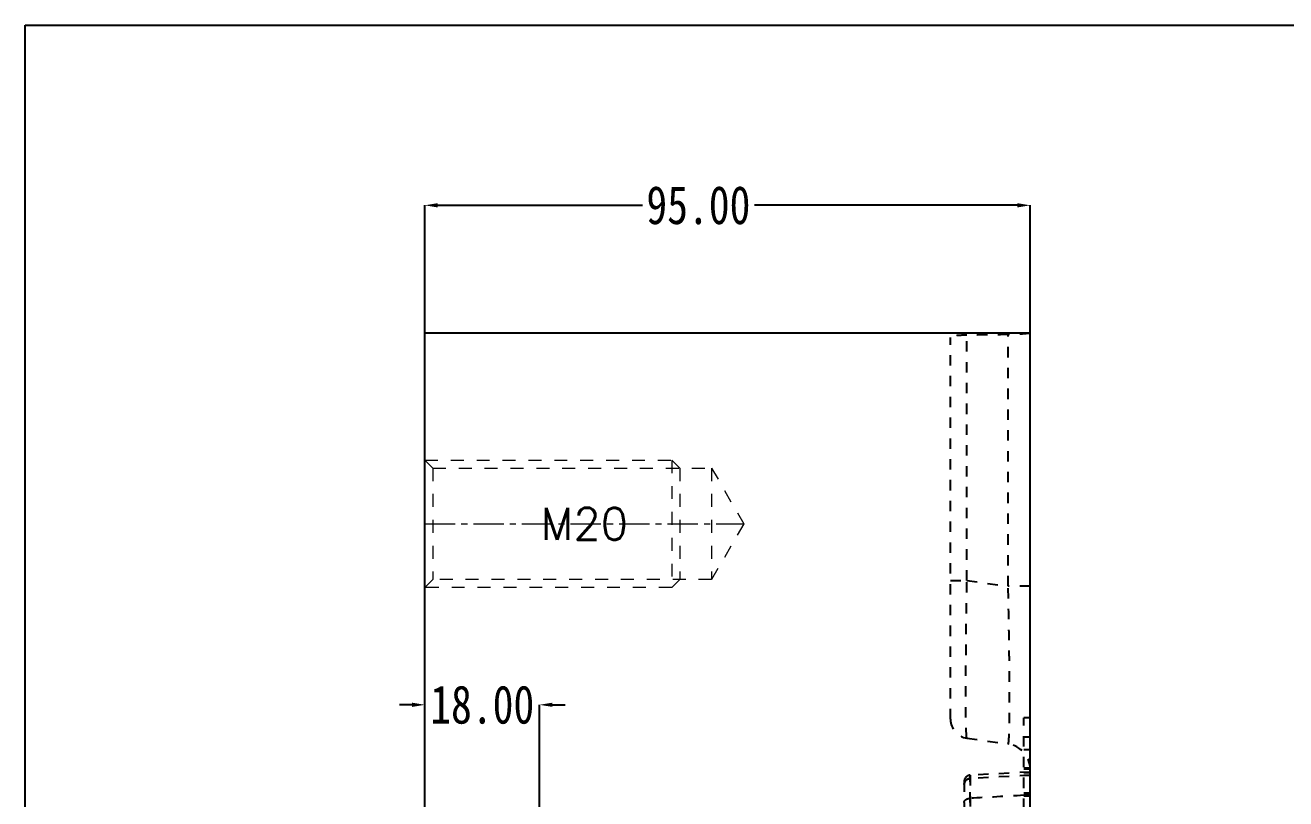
# Model space of a CAD drawing. Header units: millimetres. Extents: x 1205 to 2192, y -3369 to -2218.
# Drawn here: x 1220.2 to 1418.1, y -2955.7 to -2834.3 of the extents above; entities that cross this region are included whole.
import ezdxf
from ezdxf.enums import TextEntityAlignment as Align

# ---------------------------------------------------------------- set-up
doc = ezdxf.new("R2010")
doc.units = ezdxf.units.MM
doc.header["$LTSCALE"] = 16.335
doc.header["$PDMODE"] = 3
doc.header["$PDSIZE"] = 0.3125
doc.linetypes.add('CENTER', pattern=[0.6, 0.375, -0.075, 0.075, -0.075])
doc.linetypes.add('HIDDEN', pattern=[0.2, 0.1, -0.1])
doc.layers.get('0').update_dxf_attribs({"linetype": 'CONTINUOUS'})
doc.layers.get('Defpoints').update_dxf_attribs({"linetype": 'CONTINUOUS'})
doc.layers.add('DEFAULT_2', color=8, linetype='HIDDEN')
doc.layers.add('DIM', color=3, linetype='CONTINUOUS')
doc.layers.add('screw', color=33, linetype='CONTINUOUS', lineweight=13)
doc.styles.get("Standard").update_dxf_attribs({"font": 'txt', "width": 0.8})
doc.styles.add('TXT', font='txt.shx', dxfattribs={"bigfont": 'gbcbig.shx'})
doc.dimstyles.new('11', dxfattribs={"dimtxt": 10, "dimasz": 10, "dimexe": 0, "dimexo": 0, "dimgap": 0, "dimtad": 0, "dimzin": 0, "dimdsep": 46, "dimtxsty": 'Standard', "dimcen": 0, "dimclrd": 4, "dimclre": 4, "dimclrt": 6, "dimazin": 0, "dimtfac": 1, "dimtofl": 0, "dimtmove": 0, "dimatfit": 3, "dimfxl": 0, "dimtolj": 1, "dimtzin": 0, "dimarcsym": 0})

# ---------------------------------------------------------------- blocks, each defined once
blk = doc.blocks.new('*D197')
at = {"layer": 'Defpoints', "color": 0, "transparency": 16777216}
for p in [(1282.98, -2862.53), (1282.98, -2886.85), (1377.98, -2886.85)]:
    blk.add_point(p, dxfattribs=at)
at = {"layer": 'DIM', "color": 4, "lineweight": -2, "transparency": 16777216}
for p, q in [((1282.98, -2886.85), (1282.98, -2862.53)), ((1284.98, -2862.53), (1317.11, -2862.53)), ((1375.98, -2862.53), (1334.71, -2862.53)), ((1377.98, -2886.85), (1377.98, -2862.53))]:
    blk.add_line(p, q, dxfattribs=at)
at = {"layer": 'DIM', "color": 4, "transparency": 16777216}
for points in [[(1284.98, -2862.2), (1284.98, -2862.87), (1282.98, -2862.53)], [(1375.98, -2862.2), (1375.98, -2862.87), (1377.98, -2862.53)]]:
    blk.add_solid(points, dxfattribs=at)
at = {"layer": 'DIM', "color": 6, "transparency": 16777216, "insert": (1325.91, -2862.53), "char_height": 6, "attachment_point": 5}
blk.add_mtext('\\A1;95.00', dxfattribs=at)
blk = doc.blocks.new('*D202')
at = {"layer": 'Defpoints', "color": 0, "transparency": 16777216}
for p in [(1282.98, -2940.95), (1282.98, -2953.15), (1300.98, -2963.54)]:
    blk.add_point(p, dxfattribs=at)
at = {"layer": 'DIM', "color": 4, "lineweight": -2, "transparency": 16777216}
for p, q in [((1280.98, -2940.95), (1278.98, -2940.95)), ((1282.98, -2953.15), (1282.98, -2940.95)), ((1300.98, -2963.54), (1300.98, -2940.95)), ((1302.98, -2940.95), (1304.98, -2940.95))]:
    blk.add_line(p, q, dxfattribs=at)
at = {"layer": 'DIM', "color": 4, "transparency": 16777216}
for points in [[(1280.98, -2940.62), (1280.98, -2941.28), (1282.98, -2940.95)], [(1302.98, -2940.62), (1302.98, -2941.28), (1300.98, -2940.95)]]:
    blk.add_solid(points, dxfattribs=at)
at = {"layer": 'DIM', "color": 6, "transparency": 16777216, "insert": (1291.98, -2940.95), "char_height": 6, "attachment_point": 5}
blk.add_mtext('\\A1;18.00', dxfattribs=at)

msp = doc.modelspace()

# ---------------------------------------------------------------- linework, layer by layer
at = {"color": 7, "linetype": 'Continuous'}
for p, q in [((1282.979, -3262.537), (1282.979, -2882.537)), ((1282.979, -2882.537), (1377.979, -2882.537)), ((1377.979, -3022.149), (1377.979, -2882.537))]:
    msp.add_line(p, q, dxfattribs=at)
msp.add_lwpolyline([(1220.24, -2834.258), (2192.234, -2834.258), (2192.234, -3368.816), (1220.24, -3368.816)], close=True)
at = {"layer": 'DEFAULT_2', "color": 8, "linetype": 'HIDDEN'}
for p, q in [((1368.061, -2921.437), (1368.061, -2882.918)), ((1374.535, -2922.347), (1374.535, -2882.829)), ((1365.479, -2943.223), (1365.479, -2883.29)), ((1365.479, -2921.437), (1368.061, -2921.437)), ((1368.061, -2921.437), (1374.535, -2922.347)), ((1377.979, -2922.347), (1374.535, -2922.347)), ((1376.979, -2973.618), (1376.979, -2943.009)), ((1377.979, -2943.009), (1376.979, -2943.009)), ((1368.061, -2946.194), (1374.535, -2947.104)), ((1377.979, -2946.009), (1376.979, -2946.009)), ((1377.979, -2948.034), (1376.979, -2948.034)), ((1377.979, -2951.509), (1368.58, -2952.002)), ((1368.58, -2952.002), (1368.58, -3023.64)), ((1377.979, -2952.024), (1368.58, -2952.517)), ((1377.979, -2950.917), (1376.979, -2950.917)), ((1377.979, -2951.034), (1376.979, -2951.034)), ((1377.979, -2951.613), (1376.979, -2951.613)), ((1377.979, -2952.038), (1376.979, -2952.038)), ((1367.627, -2953.006), (1367.627, -3023.808)), ((1377.979, -2954.842), (1376.979, -2954.842)), ((1377.479, -2955.135), (1376.979, -2955.152)), ((1377.979, -2955.274), (1376.979, -2955.274)), ((1377.979, -2955.118), (1377.479, -2955.135))]:
    msp.add_line(p, q, dxfattribs=at)
for centre, radius, start, end in [((1368.479, -2943.223), 3, 180, 262), ((1373.979, -2951.065), 4, 0, 82), ((1368.632, -2953.006), 1.005, 93, 180), ((1368.625, -2953.504), 1.001, 152.12287, 158.61971)]:
    msp.add_arc(centre, radius, start, end, dxfattribs=at)
msp.add_ellipse((1420.312, -2953.537), major_axis=(505.191, 0), ratio=0.1405408, start_param=1.6615325, end_param=1.6744087, dxfattribs=at)
for points, knots in [([(1368.061, -2882.918), (1367.722, -2882.923), (1367.103, -2882.943), (1366.304, -2883.006), (1365.789, -2883.096), (1365.542, -2883.189), (1365.479, -2883.26), (1365.479, -2883.29)], [0, 0, 0, 0, 0.3832932, 0.6981778, 0.9072228, 0.9663582, 1, 1, 1, 1]), ([(1377.979, -2882.58), (1377.979, -2882.587), (1377.95, -2882.599), (1377.907, -2882.611), (1377.825, -2882.627), (1377.716, -2882.645), (1377.576, -2882.663), (1377.334, -2882.691), (1376.966, -2882.724), (1376.457, -2882.761), (1375.868, -2882.793), (1375.218, -2882.817), (1374.767, -2882.826), (1374.535, -2882.829)], [0, 0, 0, 0, 0.0060383, 0.0205515, 0.0439398, 0.0761475, 0.1170029, 0.1661301, 0.2875005, 0.4365952, 0.6088566, 0.7990239, 1, 1, 1, 1]), ([(1368.061, -2946.194), (1368.049, -2946.192), (1368.036, -2946.136), (1368.019, -2946.056), (1368.004, -2945.9), (1367.988, -2945.695), (1367.974, -2945.428), (1367.954, -2944.96), (1367.934, -2944.235), (1367.916, -2943.202), (1367.903, -2941.958), (1367.895, -2940.517), (1367.893, -2938.891), (1367.896, -2937.096), (1367.908, -2934.418), (1367.936, -2930.791), (1367.989, -2926.205), (1368.035, -2923.047), (1368.061, -2921.437)], [0, 0, 0, 0, 0.0015158, 0.0052598, 0.0113319, 0.0197423, 0.0304893, 0.0435577, 0.076527, 0.1183726, 0.1687289, 0.2271101, 0.292982, 0.3656841, 0.4445184, 0.6173925, 0.8049861, 1, 1, 1, 1]), ([(1374.535, -2947.104), (1374.547, -2947.105), (1374.573, -2947.056), (1374.588, -2946.979), (1374.613, -2946.83), (1374.632, -2946.63), (1374.652, -2946.37), (1374.678, -2945.909), (1374.705, -2945.19), (1374.729, -2944.164), (1374.746, -2942.925), (1374.756, -2941.484), (1374.76, -2939.857), (1374.756, -2938.058), (1374.74, -2935.37), (1374.702, -2931.73), (1374.632, -2927.129), (1374.57, -2923.961), (1374.535, -2922.347)], [0, 0, 0, 0, 0.0014633, 0.0050065, 0.0108507, 0.0190309, 0.0295537, 0.0424028, 0.0749868, 0.1165478, 0.1667138, 0.2250352, 0.2909372, 0.3637804, 0.4428363, 0.616344, 0.8045416, 1, 1, 1, 1]), ([(1368.579, -2956.294), (1368.578, -2955.977), (1368.577, -2955.378), (1368.574, -2954.533), (1368.573, -2953.801), (1368.573, -2953.264), (1368.573, -2952.895), (1368.573, -2952.667), (1368.574, -2952.471), (1368.574, -2952.308), (1368.575, -2952.181), (1368.576, -2952.096), (1368.578, -2952.048), (1368.577, -2952.023), (1368.58, -2952.012), (1368.578, -2952.002), (1368.579, -2952.002)], [0, 0, 0, 0, 0.2217497, 0.4189372, 0.5900218, 0.7334626, 0.7943351, 0.847719, 0.8934216, 0.9312506, 0.9610134, 0.9825179, 0.9901135, 0.995573, 0.9988736, 1, 1, 1, 1]), ([(1368.58, -2952.002), (1368.578, -2952.002), (1368.58, -2952.01), (1368.577, -2952.019), (1368.578, -2952.04), (1368.577, -2952.081), (1368.576, -2952.152), (1368.575, -2952.258), (1368.575, -2952.394), (1368.574, -2952.558), (1368.574, -2952.75), (1368.574, -2953.06), (1368.574, -2953.513), (1368.575, -2954.131), (1368.577, -2954.845), (1368.579, -2955.353), (1368.58, -2955.623)], [0, 0, 0, 0, 0.0011124, 0.0043746, 0.0097734, 0.0172888, 0.0385843, 0.0680902, 0.1056351, 0.1510468, 0.2041536, 0.2647833, 0.4079234, 0.5790905, 0.7769083, 1, 1, 1, 1]), ([(1367.627, -2953.469), (1367.627, -2953.232), (1367.839, -2952.732), (1368.334, -2952.529), (1368.58, -2952.517)], [0, 0, 0, 0, 0.4909341, 1, 1, 1, 1]), ([(1367.693, -2953.139), (1367.682, -2953.166), (1367.646, -2953.273), (1367.627, -2953.386), (1367.627, -2953.469)], [0, 0, 0, 0, 0.2607704, 1, 1, 1, 1]), ([(1368.11, -2952.657), (1368.07, -2952.68), (1367.921, -2952.777), (1367.802, -2952.919), (1367.74, -2953.036)], [0, 0, 0, 0, 0.2540197, 1, 1, 1, 1]), ([(1368.58, -2952.517), (1368.54, -2952.519), (1368.377, -2952.538), (1368.218, -2952.596), (1368.11, -2952.657)], [0, 0, 0, 0, 0.2388779, 1, 1, 1, 1]), ([(1367.627, -2956.264), (1367.627, -2956.091), (1367.841, -2955.815), (1368.222, -2955.668), (1368.459, -2955.627), (1368.58, -2955.623)], [0, 0, 0, 0, 0.422952, 0.7067911, 1, 1, 1, 1])]:
    msp.add_open_spline(points, degree=3, knots=knots, dxfattribs=at)
msp.add_open_spline([(1376.979, -2955.162), (1374.18, -2955.327), (1371.38, -2955.472), (1368.58, -2955.623)], degree=3, dxfattribs=at)
at = {"layer": 'screw', "color": 92, "linetype": 'HIDDEN', "ltscale": 1.243955}
for p, q in [((1282.979, -2902.537), (1321.729, -2902.537)), ((1321.729, -2902.537), (1322.979, -2903.787)), ((1321.729, -2902.537), (1321.729, -2922.537)), ((1322.979, -2903.787), (1322.979, -2921.287)), ((1321.729, -2922.537), (1282.979, -2922.537)), ((1322.979, -2921.287), (1321.729, -2922.537))]:
    msp.add_line(p, q, dxfattribs=at)
at = {"layer": 'screw', "color": 8, "linetype": 'HIDDEN', "ltscale": 1.243955}
for p, q in [((1282.979, -2902.537), (1284.229, -2903.787)), ((1284.229, -2903.787), (1284.229, -2921.287)), ((1284.229, -2903.787), (1327.979, -2903.787)), ((1327.979, -2903.787), (1333.031, -2912.537)), ((1327.979, -2903.787), (1327.979, -2921.287)), ((1333.031, -2912.537), (1327.979, -2921.287)), ((1284.229, -2921.287), (1282.979, -2922.537)), ((1327.979, -2921.287), (1284.229, -2921.287))]:
    msp.add_line(p, q, dxfattribs=at)
at = {"layer": 'screw', "color": 1, "linetype": 'CENTER', "ltscale": 0.777472}
msp.add_line((1282.979, -2912.537), (1333.031, -2912.537), dxfattribs=at)

# ---------------------------------------------------------------- texts
at = {"layer": 'screw', "color": 6, "linetype": 'HIDDEN', "ltscale": 1.243955, "style": 'TXT'}
msp.add_text('M20', height=5, dxfattribs=at).set_placement((1308.005, -2912.537), align=Align.MIDDLE)

# ---------------------------------------------------------------- dimensions: what is measured, and where the dimension line sits
at = {"layer": 'DIM'}
for base, p1, p2, picture, middle in [((1282.979, -2862.532), (1377.979, -2886.852), (1282.979, -2886.852), '*D197', (1325.911, -2862.532)), ((1282.979, -2940.951), (1300.979, -2963.537), (1282.979, -2953.151), '*D202', (1291.979, -2940.951))]:
    dim = msp.add_linear_dim(base=base, p1=p1, p2=p2, dimstyle='11', override={"dimtxt": 6, "dimasz": 2}, dxfattribs=at)
    dim.commit()
    dim.dimension.update_dxf_attribs({"geometry": picture, "text_midpoint": middle, "dimtype": 160})

doc.saveas('drawing.dxf')
